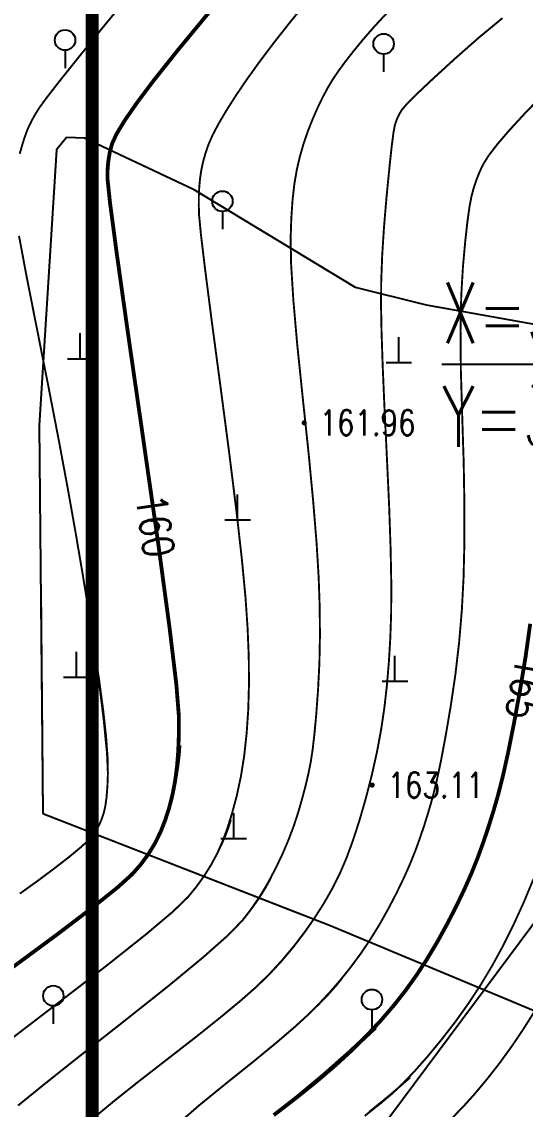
# Model space of a CAD drawing. Extents: x -809667 to 586099, y 3084146 to 3634412.
# Drawn here: x 381737.22 to 381756.97, y 3085681.78 to 3085724.45 of the extents above; entities that cross this region are included whole.
import ezdxf
from ezdxf.enums import TextEntityAlignment as Align

# ---------------------------------------------------------------- set-up
doc = ezdxf.new("R2010")
doc.units = 0
doc.header["$LTSCALE"] = 0.5
doc.layers.get('0').update_dxf_attribs({"linetype": 'CONTINUOUS'})
for name, color, linetype in [('DIM_COOR', 3, 'CONTINUOUS'), ('dxt', 252, 'CONTINUOUS'), ('GCD', 252, 'CONTINUOUS'), ('PUB_TITLE', 4, 'CONTINUOUS')]:
    doc.layers.add(name, color=color, linetype=linetype)
doc.styles.add('_TCH_DIM', font='SIMPLEX', dxfattribs={"bigfont": 'GBCBIG'})
doc.styles.get("Standard").update_dxf_attribs({"font": 'rs.shx', "bigfont": 'hztxt.shx'})
doc.linetypes.add('1161', pattern='A,0,[149,AAA.SHX,S=0.15,R=0,X=0,Y=0],-1.6', length=1.6)

# ---------------------------------------------------------------- blocks, each defined once
blk = doc.blocks.new('gc111')
for p, q in [((0, 0), (0, 2)), ((-1, 0), (1, 0))]:
    blk.add_line(p, q)
blk = doc.blocks.new('gc125')
at = {"color": 0}
blk.add_line((0, 0.8), (0, 2.2), dxfattribs=at)
blk.add_circle((0, 0), 0.8, dxfattribs=at)
blk = doc.blocks.new('GC200')
at = {"color": 0, "linetype": 'Continuous', "const_width": 0.2, "flags": 128}
blk.add_lwpolyline([(-0.1, 0, 1), (0.1, 0, 1)], format="xyb", close=True, dxfattribs=at)

msp = doc.modelspace()

# ---------------------------------------------------------------- linework, layer by layer
at = {"layer": 'DIM_COOR', "color": 3, "linetype": 'Continuous'}
msp.add_line((381775.616, 3085710.995), (381753.704, 3085710.995), dxfattribs=at)
at = {"layer": 'dxt', "color": 252, "linetype": 'Continuous'}
msp.add_lwpolyline([(381661.705, 3085560.704), (381978.444, 3085986.058)], dxfattribs=at)
for points, const_width in [([(381737.14, 3085719.267), (381737.225, 3085719.575), (381737.311, 3085719.853), (381737.397, 3085720.1), (381737.494, 3085720.336), (381737.613, 3085720.579), (381737.754, 3085720.828), (381737.916, 3085721.085), (381738.197, 3085721.471), (381738.691, 3085722.108), (381739.4, 3085722.996), (381740.323, 3085724.135), (381741.508, 3085725.572)], 0.075), ([(381736.451, 3085684.267), (381738.492, 3085685.83), (381740.527, 3085687.395), (381742.08, 3085688.629), (381743.151, 3085689.532), (381743.741, 3085690.103), (381744.073, 3085690.511), (381744.371, 3085690.925), (381744.636, 3085691.346), (381744.867, 3085691.772), (381745.077, 3085692.237), (381745.278, 3085692.776), (381745.47, 3085693.388), (381745.654, 3085694.073), (381745.816, 3085694.826), (381745.946, 3085695.641), (381746.042, 3085696.518), (381746.106, 3085697.456), (381746.134, 3085698.46), (381746.126, 3085699.533), (381746.079, 3085700.676), (381745.996, 3085701.888), (381745.857, 3085703.343), (381745.646, 3085705.216), (381745.362, 3085707.507), (381745.006, 3085710.215), (381744.659, 3085712.817), (381744.406, 3085714.79), (381744.246, 3085716.133), (381744.178, 3085716.846), (381744.165, 3085717.237), (381744.167, 3085717.611), (381744.184, 3085717.97), (381744.216, 3085718.313), (381744.267, 3085718.647), (381744.34, 3085718.981), (381744.435, 3085719.314), (381744.551, 3085719.647), (381744.713, 3085720.016), (381744.946, 3085720.457), (381745.25, 3085720.972), (381745.624, 3085721.559), (381746.063, 3085722.205), (381746.56, 3085722.897), (381747.117, 3085723.634), (381747.733, 3085724.417), (381748.412, 3085725.251)], 0.075), ([(381736.878, 3085687.359), (381738.651, 3085688.668), (381740.02, 3085689.711), (381740.986, 3085690.487), (381741.549, 3085690.997), (381741.89, 3085691.384), (381742.189, 3085691.79), (381742.448, 3085692.217), (381742.667, 3085692.663), (381742.85, 3085693.13), (381743.007, 3085693.617), (381743.135, 3085694.126), (381743.236, 3085694.655), (381743.31, 3085695.219), (381743.359, 3085695.832), (381743.384, 3085696.493), (381743.383, 3085697.203), (381743.286, 3085698.434), (381743.02, 3085700.658), (381742.587, 3085703.876), (381741.985, 3085708.086), (381741.383, 3085712.253), (381740.949, 3085715.338), (381740.683, 3085717.341), (381740.586, 3085718.263), (381740.586, 3085718.637), (381740.616, 3085718.993), (381740.674, 3085719.333), (381740.76, 3085719.657), (381740.939, 3085720.05), (381741.273, 3085720.599), (381741.763, 3085721.304), (381742.41, 3085722.165), (381743.345, 3085723.339), (381744.703, 3085724.983)], 0.15), ([(381737.074, 3085681.922), (381738.051, 3085682.716), (381739.428, 3085683.812), (381741.205, 3085685.209), (381742.98, 3085686.618), (381744.351, 3085687.751), (381745.318, 3085688.609), (381745.882, 3085689.19), (381746.234, 3085689.65), (381746.568, 3085690.143), (381746.883, 3085690.668), (381747.179, 3085691.226), (381747.451, 3085691.796), (381747.691, 3085692.359), (381747.9, 3085692.914), (381748.077, 3085693.461), (381748.228, 3085693.989), (381748.359, 3085694.487), (381748.468, 3085694.956), (381748.556, 3085695.394), (381748.633, 3085695.891), (381748.706, 3085696.535), (381748.778, 3085697.324), (381748.846, 3085698.261), (381748.898, 3085699.293), (381748.919, 3085700.371), (381748.909, 3085701.494), (381748.868, 3085702.663), (381748.787, 3085703.995), (381748.656, 3085705.607), (381748.476, 3085707.5), (381748.246, 3085709.673), (381748.026, 3085711.801), (381747.873, 3085713.559), (381747.787, 3085714.948), (381747.769, 3085715.966), (381747.796, 3085716.758), (381747.845, 3085717.467), (381747.916, 3085718.094), (381748.01, 3085718.638), (381748.126, 3085719.139), (381748.267, 3085719.633), (381748.433, 3085720.123), (381748.623, 3085720.607), (381748.824, 3085721.067), (381749.024, 3085721.483), (381749.223, 3085721.856), (381749.42, 3085722.185), (381749.642, 3085722.513), (381749.912, 3085722.882), (381750.232, 3085723.292), (381750.6, 3085723.742), (381751.034, 3085724.241), (381751.548, 3085724.797)], 0.075), ([(381740.16, 3085681.534), (381740.855, 3085682.11), (381741.773, 3085682.841), (381742.914, 3085683.727), (381744.073, 3085684.628), (381745.046, 3085685.406), (381745.833, 3085686.059), (381746.433, 3085686.589), (381746.93, 3085687.072), (381747.408, 3085687.586), (381747.867, 3085688.132), (381748.307, 3085688.707), (381748.716, 3085689.295), (381749.083, 3085689.873), (381749.408, 3085690.443), (381749.69, 3085691.005), (381749.95, 3085691.609), (381750.209, 3085692.309), (381750.467, 3085693.102), (381750.723, 3085693.991), (381750.96, 3085694.916), (381751.161, 3085695.821), (381751.325, 3085696.706), (381751.452, 3085697.571), (381751.549, 3085698.441), (381751.625, 3085699.343), (381751.68, 3085700.278), (381751.713, 3085701.245), (381751.719, 3085702.367), (381751.692, 3085703.767), (381751.634, 3085705.446), (381751.543, 3085707.402), (381751.449, 3085709.346), (381751.379, 3085710.986), (381751.335, 3085712.322), (381751.315, 3085713.353), (381751.323, 3085714.278), (381751.362, 3085715.292), (381751.432, 3085716.395), (381751.533, 3085717.588), (381751.641, 3085718.691), (381751.73, 3085719.524), (381751.802, 3085720.088), (381751.856, 3085720.383), (381751.906, 3085720.542), (381751.969, 3085720.696), (381752.045, 3085720.847), (381752.133, 3085720.995), (381752.333, 3085721.229), (381752.747, 3085721.642), (381753.374, 3085722.233), (381754.215, 3085723.002), (381755.154, 3085723.829), (381756.08, 3085724.594)], 0.075), ([(381743.252, 3085681.121), (381744.187, 3085681.935), (381745.266, 3085682.813), (381746.328, 3085683.663), (381747.213, 3085684.391), (381747.923, 3085684.999), (381748.456, 3085685.487), (381748.895, 3085685.925), (381749.322, 3085686.386), (381749.738, 3085686.868), (381750.142, 3085687.373), (381750.533, 3085687.902), (381750.907, 3085688.46), (381751.267, 3085689.045), (381751.61, 3085689.658), (381751.927, 3085690.267), (381752.206, 3085690.844), (381752.449, 3085691.387), (381752.654, 3085691.898), (381752.836, 3085692.399), (381753.011, 3085692.917), (381753.177, 3085693.451), (381753.336, 3085694.002), (381753.497, 3085694.647), (381753.67, 3085695.462), (381753.855, 3085696.449), (381754.052, 3085697.608), (381754.236, 3085698.855), (381754.381, 3085700.11), (381754.487, 3085701.372), (381754.554, 3085702.641), (381754.586, 3085703.991), (381754.587, 3085705.497), (381754.559, 3085707.16), (381754.501, 3085708.978), (381754.448, 3085710.768), (381754.435, 3085712.343), (381754.463, 3085713.704), (381754.53, 3085714.851), (381754.617, 3085715.803), (381754.702, 3085716.578), (381754.784, 3085717.177), (381754.864, 3085717.599), (381754.952, 3085717.927), (381755.057, 3085718.246), (381755.181, 3085718.554), (381755.322, 3085718.853), (381755.536, 3085719.197), (381755.878, 3085719.643), (381756.347, 3085720.19), (381756.945, 3085720.84), (381757.58, 3085721.498)], 0.075), ([(381737.146, 3085690.239), (381737.795, 3085690.703), (381738.465, 3085691.202), (381739.075, 3085691.675), (381739.544, 3085692.063), (381739.872, 3085692.366), (381740.06, 3085692.583), (381740.171, 3085692.766), (381740.27, 3085692.962), (381740.358, 3085693.172), (381740.435, 3085693.397), (381740.498, 3085693.668), (381740.546, 3085694.018), (381740.58, 3085694.446), (381740.599, 3085694.953), (381740.587, 3085695.588), (381740.527, 3085696.402), (381740.419, 3085697.396), (381740.263, 3085698.568), (381740.07, 3085699.876), (381739.852, 3085701.277), (381739.609, 3085702.772), (381739.339, 3085704.361), (381739.033, 3085706.087), (381738.678, 3085707.996), (381738.275, 3085710.087), (381737.823, 3085712.362), (381737.407, 3085714.467), (381737.111, 3085716.051)], 0.075), ([(381737.146, 3085690.239), (381737.795, 3085690.703), (381738.465, 3085691.202), (381739.075, 3085691.675), (381739.544, 3085692.063), (381739.872, 3085692.366), (381740.06, 3085692.583), (381740.171, 3085692.766), (381740.27, 3085692.962), (381740.358, 3085693.172), (381740.435, 3085693.397), (381740.498, 3085693.668), (381740.546, 3085694.018), (381740.58, 3085694.446), (381740.599, 3085694.953), (381740.564, 3085695.746), (381740.437, 3085697.033), (381740.217, 3085698.815), (381739.904, 3085701.091)], 0.075), ([(381747.106, 3085681.545), (381748, 3085682.232), (381748.813, 3085682.888), (381749.544, 3085683.515), (381750.194, 3085684.112), (381750.78, 3085684.694), (381751.323, 3085685.275), (381751.822, 3085685.856), (381752.278, 3085686.436), (381752.706, 3085687.035), (381753.121, 3085687.669), (381753.522, 3085688.34), (381753.911, 3085689.047), (381754.273, 3085689.753), (381754.593, 3085690.423), (381754.872, 3085691.055), (381755.11, 3085691.649), (381755.323, 3085692.234), (381755.526, 3085692.838), (381755.721, 3085693.46), (381755.906, 3085694.101), (381756.095, 3085694.841), (381756.3, 3085695.764), (381756.522, 3085696.869), (381756.759, 3085698.157), (381756.985, 3085699.514), (381757.169, 3085700.829)], 0.15), ([(381750.675, 3085681.514), (381751.295, 3085682.004), (381751.766, 3085682.402), (381752.183, 3085682.797), (381752.642, 3085683.28), (381753.144, 3085683.85), (381753.688, 3085684.508), (381754.237, 3085685.215), (381754.751, 3085685.935), (381755.231, 3085686.666), (381755.677, 3085687.41), (381756.1, 3085688.184), (381756.511, 3085689.01), (381756.911, 3085689.886), (381757.298, 3085690.813)], 0.075)]:
    msp.add_lwpolyline(points, dxfattribs=dict(at, const_width=const_width))
at = {"layer": 'dxt', "color": 252, "linetype": '1161'}
msp.add_lwpolyline([(381770.783, 3085690.713), (381769.347, 3085696.823), (381767.695, 3085701.987), (381765.117, 3085708.37), (381763.312, 3085710.106), (381757.498, 3085712.551), (381753.101, 3085713.333), (381750.31, 3085714.022), (381743.988, 3085717.85), (381739.687, 3085719.883), (381738.97, 3085719.907), (381738.587, 3085719.423), (381737.905, 3085708.606), (381738.051, 3085693.379)], dxfattribs=at)
at = {"layer": 'dxt', "color": 252, "linetype": '1161', "elevation": 170.765}
msp.add_lwpolyline([(381737.966, 3085702.218), (381738.051, 3085693.379)], dxfattribs=at)
at = {"layer": 'dxt', "color": 252, "linetype": 'Continuous', "flags": 128}
for points, const_width in [([(381736.878, 3085687.359), (381738.651, 3085688.668), (381740.02, 3085689.711), (381740.986, 3085690.487), (381741.549, 3085690.997), (381741.89, 3085691.384), (381742.189, 3085691.79), (381742.448, 3085692.217), (381742.667, 3085692.663), (381742.85, 3085693.13), (381743.007, 3085693.617), (381743.135, 3085694.126), (381743.236, 3085694.655), (381743.311, 3085695.147), (381743.364, 3085695.545), (381743.395, 3085695.846), (381743.403, 3085696.053)], 0.15), ([(381736.451, 3085684.267), (381738.492, 3085685.83), (381740.527, 3085687.395), (381742.08, 3085688.629), (381743.151, 3085689.532), (381743.741, 3085690.103), (381744.073, 3085690.511), (381744.371, 3085690.925), (381744.636, 3085691.346), (381744.867, 3085691.772), (381745.063, 3085692.179), (381745.221, 3085692.544), (381745.341, 3085692.866), (381745.424, 3085693.145)], 0.075), ([(381737.074, 3085681.922), (381738.051, 3085682.716), (381739.428, 3085683.812), (381741.205, 3085685.209), (381742.98, 3085686.618), (381744.351, 3085687.751), (381745.318, 3085688.609), (381745.882, 3085689.19), (381746.223, 3085689.628), (381746.524, 3085690.054), (381746.784, 3085690.469), (381747.003, 3085690.873)], 0.075), ([(381737.124, 3085678.095), (381737.493, 3085678.618), (381737.861, 3085679.105), (381738.23, 3085679.557), (381738.598, 3085679.98), (381738.964, 3085680.38), (381739.327, 3085680.758), (381739.688, 3085681.113), (381740.16, 3085681.534), (381740.855, 3085682.11), (381741.773, 3085682.841), (381742.914, 3085683.727), (381744.073, 3085684.628), (381745.046, 3085685.406), (381745.833, 3085686.059), (381746.433, 3085686.589), (381746.936, 3085687.081), (381747.434, 3085687.622), (381747.925, 3085688.211), (381748.409, 3085688.848)], 0.075), ([(381737.028, 3085672.741), (381737.318, 3085673.305), (381737.656, 3085673.919), (381738.042, 3085674.585), (381738.457, 3085675.264), (381738.881, 3085675.921), (381739.315, 3085676.556), (381739.758, 3085677.168), (381740.222, 3085677.776), (381740.718, 3085678.398), (381741.248, 3085679.033), (381741.809, 3085679.682), (381742.459, 3085680.37), (381743.252, 3085681.121), (381744.187, 3085681.935), (381745.266, 3085682.813), (381746.328, 3085683.663), (381747.213, 3085684.391), (381747.923, 3085684.999), (381748.456, 3085685.487), (381748.871, 3085685.895), (381749.229, 3085686.265), (381749.528, 3085686.597), (381749.769, 3085686.89)], 0.075), ([(381754.134, 3085681.463), (381754.542, 3085681.879), (381754.987, 3085682.374), (381755.469, 3085682.95), (381755.963, 3085683.581), (381756.444, 3085684.244), (381756.912, 3085684.938), (381757.368, 3085685.664)], 0.075), ([(381747.106, 3085681.545), (381748.057, 3085682.286), (381749.039, 3085683.105), (381750.053, 3085684.002), (381751.098, 3085684.978)], 0.15), ([(381750.848, 3085681.669), (381751.685, 3085682.351), (381752.459, 3085683.018)], 0.075)]:
    msp.add_lwpolyline(points, dxfattribs=dict(at, const_width=const_width))
at = {"layer": 'dxt', "color": 252, "linetype": '1161', "elevation": 158.05, "flags": 128}
for points in [[(381738.046, 3085693.381), (381747.941, 3085689.521)], [(381738.046, 3085693.381), (381749.29, 3085688.995), (381758.783, 3085685.036), (381764.686, 3085684.664)]]:
    msp.add_lwpolyline(points, dxfattribs=at)
at = {"layer": 'PUB_TITLE', "linetype": 'Continuous', "const_width": 0.5}
msp.add_lwpolyline([(381739.982, 3085576.553), (382142.982, 3085576.553), (382142.982, 3085863.553), (381739.982, 3085863.553)], close=True, dxfattribs=at)

# ---------------------------------------------------------------- block references
at = {"layer": 'dxt', "color": 8, "linetype": 'Continuous', "xscale": 0.5, "yscale": 0.5, "rotation": 180}
for p in [(381738.917, 3085723.733, 1.223), (381751.418, 3085723.58, 1.223), (381745.091, 3085717.406, 1.223), (381738.458, 3085686.23, 1.223), (381750.959, 3085686.077, 1.223)]:
    msp.add_blockref('gc125', p, dxfattribs=at)
at = {"layer": 'dxt', "color": 252, "linetype": 'Continuous', "xscale": 0.5, "yscale": 0.5}
for p in [(381739.514, 3085711.229, 0.723), (381752.016, 3085711.075, 0.723), (381745.688, 3085704.901, 0.723), (381739.361, 3085698.727, 0.723), (381751.863, 3085698.574, 0.723), (381745.535, 3085692.4, 0.723)]:
    msp.add_blockref('gc111', p, dxfattribs=at)
at = {"layer": 'GCD', "color": 8, "linetype": 'Continuous'}
ref = msp.add_blockref('GC200', (381748.301, 3085708.714, 161.965), dxfattribs=dict(at, xscale=0.5, yscale=0.5, zscale=0.5))
ref.add_attrib('height', '161.96', dxfattribs={"linetype": 'Continuous', "height": 1, "width": 0.8}).set_placement((381748.901, 3085708.714, 161.965), align=Align.MIDDLE_LEFT)
ref = msp.add_blockref('GC200', (381750.969, 3085694.497, 163.114), dxfattribs=dict(at, xscale=0.5, yscale=0.5, zscale=0.5))
ref.add_attrib('height', '163.11', dxfattribs={"linetype": 'Continuous', "height": 1, "width": 0.8}).set_placement((381751.569, 3085694.497, 163.114), align=Align.MIDDLE_LEFT)

# ---------------------------------------------------------------- texts
at = {"layer": 'DIM_COOR', "color": 7, "linetype": 'Continuous', "style": '_TCH_DIM', "width": 0.705882}
for s, p in [('X=3085723.706', (381753.704, 3085711.835)), ('Y=381791.906', (381753.704, 3085707.775))]:
    msp.add_text(s, height=2.38, dxfattribs=at).set_placement(p)
at = {"layer": 'dxt', "color": 252, "linetype": 'Continuous', "width": 0.8}
for s, rotation, p in [('160', 278.2908, (381742.456, 3085704.672, 160)), ('165', 259.8963, (381757.002, 3085698.295, 165))]:
    msp.add_text(s, height=1.2, rotation=rotation, dxfattribs=at).set_placement(p, align=Align.MIDDLE)

doc.saveas('drawing.dxf')
